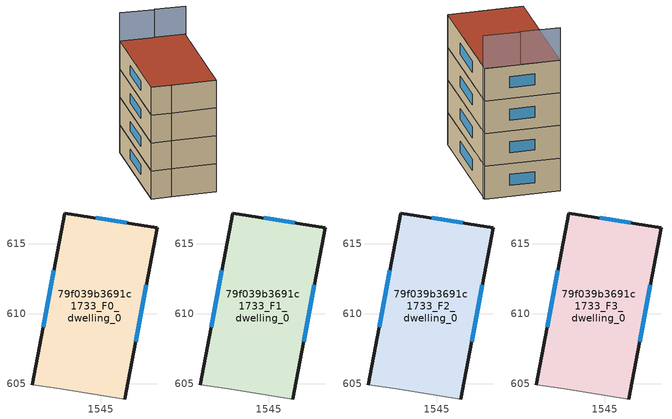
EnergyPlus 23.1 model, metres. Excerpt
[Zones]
79f039b3691c1733_F0_dwelling_0
 floor ground (EU_floor_Construction): 1549.06,616.12 1546.71,603.9 1542.11,604.62 1540.1,604.93 1542.45,617.19 z0
 wall outside (EU_wall_Construction): 1546.71,603.9 1549.06,616.12 1542.45,617.19 1540.1,604.93 z0:3
 wall adiabatic (EU_wall_Construction): 1540.1,604.93 1542.11,604.62 1546.71,603.9 z0:3
 window (EU_Window_Construction): 1541.67,613.1 1540.89,609.01 / 1546.86,616.47 1544.66,616.83 / 1547.5,607.97 1548.28,612.04 z1:2
79f039b3691c1733_F1_dwelling_0
 floor to 79f039b3691c1733_F0_dwelling_0 (EU_floor_Construction): 1549.06,616.12 1546.71,603.9 1542.11,604.62 1540.1,604.93 1542.45,617.19 z3
 wall outside (EU_wall_Construction): 1546.71,603.9 1549.06,616.12 1542.45,617.19 1540.1,604.93 z3:6
 wall adiabatic (EU_wall_Construction): 1540.1,604.93 1542.11,604.62 1546.71,603.9 z3:6
 window (EU_Window_Construction): 1541.67,613.1 1540.89,609.01 / 1546.86,616.47 1544.66,616.83 / 1547.5,607.97 1548.28,612.04 z4:5
79f039b3691c1733_F2_dwelling_0
 floor to 79f039b3691c1733_F1_dwelling_0 (EU_floor_Construction): 1549.06,616.12 1546.71,603.9 1542.11,604.62 1540.1,604.93 1542.45,617.19 z6
 wall outside (EU_wall_Construction): 1546.71,603.9 1549.06,616.12 1542.45,617.19 1540.1,604.93 z6:9
 wall adiabatic (EU_wall_Construction): 1540.1,604.93 1542.11,604.62 1546.71,603.9 z6:9
 window (EU_Window_Construction): 1541.67,613.1 1540.89,609.01 / 1546.86,616.47 1544.66,616.83 / 1547.5,607.97 1548.28,612.04 z7:8
79f039b3691c1733_F3_dwelling_0
 floor to 79f039b3691c1733_F2_dwelling_0 (EU_floor_Construction): 1549.06,616.12 1546.71,603.9 1542.11,604.62 1540.1,604.93 1542.45,617.19 z9
 wall outside (EU_wall_Construction): 1546.71,603.9 1549.06,616.12 1542.45,617.19 1540.1,604.93 z9:12
 wall adiabatic (EU_wall_Construction): 1540.1,604.93 1542.11,604.62 1546.71,603.9 z9:12
 window (EU_Window_Construction): 1541.67,613.1 1540.89,609.01 / 1546.86,616.47 1544.66,616.83 / 1547.5,607.97 1548.28,612.04 z10:11
 roof outside (EU_roof_Construction): 1546.71,603.9 1549.06,616.12 1542.45,617.19 1540.1,604.93 1542.11,604.62 z12
shading: 1549.12,616.03 1545.94,616.62 / 1545.92,616.52 1542.45,617.19 z0:15
[Building]
EU S2 Campaign: North Axis=0; Terrain=City; Solar Distribution=FullExterior
[Site:Location]
Bologna: Latitude=44.5; Longitude=11.25; Time Zone=1; Elevation=37
[SizingPeriod:WeatherFileDays]
AnnualSizingPeriod: Begin Month=1; Begin Day of Month=1; End Month=12; End Day of Month=31; Day of Week for Start Day=Monday; Use Weather File Daylight Saving Period=No; Use Weather File Rain and Snow Indicators=No
[MATERIAL]
EU_InternalMass_Material: Roughness=MediumRough; Thickness=0.1; Conductivity=1; Density=1800; Specific Heat=900; Thermal Absorptance=0.9; Solar Absorptance=0.7; Visible Absorptance=0.7
[MATERIAL:NOMASS] Roughness=MediumRough; Thermal Absorptance=0.9; Solar Absorptance=0.7; Visible Absorptance=0.7
Name | Thermal Resistance
EU_wall_NoMass | 0.937881
EU_roof_NoMass | 0.548572
EU_floor_NoMass | 0.71348
[WINDOWMATERIAL:SIMPLEGLAZINGSYSTEM]
EU_Window_SimpleGlazing: UFactor=4.25633; Solar Heat Gain Coefficient=0.85; Visible Transmittance=0.85
[CONSTRUCTION]
EU_wall_Construction: EU_wall_NoMass
EU_roof_Construction: EU_roof_NoMass
EU_floor_Construction: EU_floor_NoMass
EU_Window_Construction: EU_Window_SimpleGlazing
EU_InternalMass_Construction: EU_InternalMass_Material
[ZONE] Type=1; Multiplier=1; Ceiling Height=autocalculate; Floor Area=autocalculate; Part of Total Floor Area=Yes
Name | Volume
79f039b3691c1733_F0_dwelling_0 | 250.07
79f039b3691c1733_F1_dwelling_0; 79f039b3691c1733_F2_dwelling_0; 79f039b3691c1733_F3_dwelling_0 | 250.069
[INTERNALMASS] Construction=EU_InternalMass_Construction; Surface Area=83.3567
Name | Zone or ZoneList
79f039b3691c1733_F0_dwelling_0_EU_InternalMass | 79f039b3691c1733_F0_dwelling_0
79f039b3691c1733_F1_dwelling_0_EU_InternalMass | 79f039b3691c1733_F1_dwelling_0
79f039b3691c1733_F2_dwelling_0_EU_InternalMass | 79f039b3691c1733_F2_dwelling_0
79f039b3691c1733_F3_dwelling_0_EU_InternalMass | 79f039b3691c1733_F3_dwelling_0
[OTHEREQUIPMENT] Fuel Type=Electricity; Design Level Calculation Method=Watts/Area; Power per Zone Floor Area=1; Fraction Latent=0; Fraction Radiant=0; Fraction Lost=0; Carbon Dioxide Generation Rate=0; EndUse Subcategory=EU_Step8_InternalGains
Name | Zone or ZoneList or Space or SpaceList | Schedule
EU_Step8_InternalGain_79f039b3691c1733_F0_dwelling_0_f000 | 79f039b3691c1733_F0_dwelling_0 | EU_Step8_GainSchedule_79f039b3691c1733_F0_dwelling_0_f000
EU_Step8_InternalGain_79f039b3691c1733_F1_dwelling_0_f000 | 79f039b3691c1733_F1_dwelling_0 | EU_Step8_GainSchedule_79f039b3691c1733_F1_dwelling_0_f000
EU_Step8_InternalGain_79f039b3691c1733_F2_dwelling_0_f000 | 79f039b3691c1733_F2_dwelling_0 | EU_Step8_GainSchedule_79f039b3691c1733_F2_dwelling_0_f000
EU_Step8_InternalGain_79f039b3691c1733_F3_dwelling_0_f000 | 79f039b3691c1733_F3_dwelling_0 | EU_Step8_GainSchedule_79f039b3691c1733_F3_dwelling_0_f000
[ZONEVENTILATION:DESIGNFLOWRATE] Schedule=EU_AlwaysOn; Design Flow Rate Calculation Method=AirChanges/Hour; Air Changes per Hour=0.687892; Ventilation Type=Natural; Fan Pressure Rise=0; Fan Total Efficiency=1; Constant Term Coefficient=1; Temperature Term Coefficient=0; Velocity Term Coefficient=0; Velocity Squared Term Coefficient=0; Minimum Indoor Temperature=-100; Maximum Indoor Temperature=100; Delta Temperature=-100; Minimum Outdoor Temperature=-100; Maximum Outdoor Temperature=100; Maximum Wind Speed=40
Name | Zone or ZoneList or Space or SpaceList
EU_ConstantAir_79f039b3691c1733_F0_dwelling_0 | 79f039b3691c1733_F0_dwelling_0
EU_ConstantAir_79f039b3691c1733_F1_dwelling_0 | 79f039b3691c1733_F1_dwelling_0
EU_ConstantAir_79f039b3691c1733_F2_dwelling_0 | 79f039b3691c1733_F2_dwelling_0
EU_ConstantAir_79f039b3691c1733_F3_dwelling_0 | 79f039b3691c1733_F3_dwelling_0
[HVACTEMPLATE:THERMOSTAT] Constant Heating Setpoint=20; Constant Cooling Setpoint=50
EU_HeatOnly_79f039b3691c1733_F0_dwelling_0; EU_HeatOnly_79f039b3691c1733_F1_dwelling_0; EU_HeatOnly_79f039b3691c1733_F2_dwelling_0; EU_HeatOnly_79f039b3691c1733_F3_dwelling_0
[HVACTEMPLATE:ZONE:IDEALLOADSAIRSYSTEM] System Availability Schedule=EU_AlwaysOn; Maximum Heating Supply Air Temperature=50; Minimum Cooling Supply Air Temperature=13; Maximum Heating Supply Air Humidity Ratio=0.0156; Minimum Cooling Supply Air Humidity Ratio=0.0077; Heating Limit=NoLimit; Cooling Limit=NoLimit; Heating Availability Schedule=EU_AlwaysOn; Cooling Availability Schedule=EU_CoolingOff; Dehumidification Control Type=ConstantSensibleHeatRatio; Cooling Sensible Heat Ratio=0.7; Dehumidification Setpoint=60; Humidification Control Type=None; Humidification Setpoint=30; Outdoor Air Method=None; Outdoor Air Flow Rate per Person=0.00944; Outdoor Air Flow Rate per Zone Floor Area=0; Outdoor Air Flow Rate per Zone=0; Demand Controlled Ventilation Type=None; Outdoor Air Economizer Type=NoEconomizer; Heat Recovery Type=None; Sensible Heat Recovery Effectiveness=0.7; Latent Heat Recovery Effectiveness=0.65
Name | Template Thermostat
79f039b3691c1733_F0_dwelling_0 | EU_HeatOnly_79f039b3691c1733_F0_dwelling_0
79f039b3691c1733_F1_dwelling_0 | EU_HeatOnly_79f039b3691c1733_F1_dwelling_0
79f039b3691c1733_F2_dwelling_0 | EU_HeatOnly_79f039b3691c1733_F2_dwelling_0
79f039b3691c1733_F3_dwelling_0 | EU_HeatOnly_79f039b3691c1733_F3_dwelling_0
[SIZING:ZONE] Zone Cooling Design Supply Air Temperature Input Method=SupplyAirTemperature; Zone Cooling Design Supply Air Temperature=13; Zone Heating Design Supply Air Temperature Input Method=SupplyAirTemperature; Zone Heating Design Supply Air Temperature=50; Zone Cooling Design Supply Air Humidity Ratio=0.008; Zone Heating Design Supply Air Humidity Ratio=0.008; Cooling Design Air Flow Method=DesignDay; Cooling Design Air Flow Rate=0; Cooling Minimum Air Flow per Zone Floor Area=0.000762; Cooling Minimum Air Flow=0; Cooling Minimum Air Flow Fraction=0.2; Heating Design Air Flow Method=DesignDay; Heating Design Air Flow Rate=0; Heating Maximum Air Flow per Zone Floor Area=0.002032; Heating Maximum Air Flow=0.141576; Heating Maximum Air Flow Fraction=0.3; Account for Dedicated Outdoor Air System=No; Dedicated Outdoor Air System Control Strategy=NeutralSupplyAir; Dedicated Outdoor Air Low Setpoint Temperature for Design=autosize; Dedicated Outdoor Air High Setpoint Temperature for Design=autosize; Zone Load Sizing Method=Sensible Load Only No Latent Load; Zone Latent Cooling Design Supply Air Humidity Ratio Input Method=HumidityRatioDifference; Zone Cooling Design Supply Air Humidity Ratio Difference=0.005; Zone Latent Heating Design Supply Air Humidity Ratio Input Method=HumidityRatioDifference; Zone Humidification Design Supply Air Humidity Ratio Difference=0.005
79f039b3691c1733_F0_dwelling_0; 79f039b3691c1733_F1_dwelling_0; 79f039b3691c1733_F2_dwelling_0; 79f039b3691c1733_F3_dwelling_0
[SCHEDULE:CONSTANT]
Name | Hourly Value
EU_AlwaysOn | 1
EU_CoolingOff | 0
[SCHEDULE:FILE] Column Number=1; Rows to Skip at Top=0; Number of Hours of Data=8760; Column Separator=Comma; Interpolate to Timestep=No; Minutes per Item=60; Adjust Schedule for Daylight Savings=Yes
Name | File
EU_Step8_GainSchedule_79f039b3691c1733_F0_dwelling_0_f000 | ../../schedules/79f039b3691c1733/79f039b3691c1733_F0_dwelling_0_f000_gain.csv
EU_Step8_GainSchedule_79f039b3691c1733_F1_dwelling_0_f000 | ../../schedules/79f039b3691c1733/79f039b3691c1733_F1_dwelling_0_f000_gain.csv
EU_Step8_GainSchedule_79f039b3691c1733_F2_dwelling_0_f000 | ../../schedules/79f039b3691c1733/79f039b3691c1733_F2_dwelling_0_f000_gain.csv
EU_Step8_GainSchedule_79f039b3691c1733_F3_dwelling_0_f000 | ../../schedules/79f039b3691c1733/79f039b3691c1733_F3_dwelling_0_f000_gain.csv
